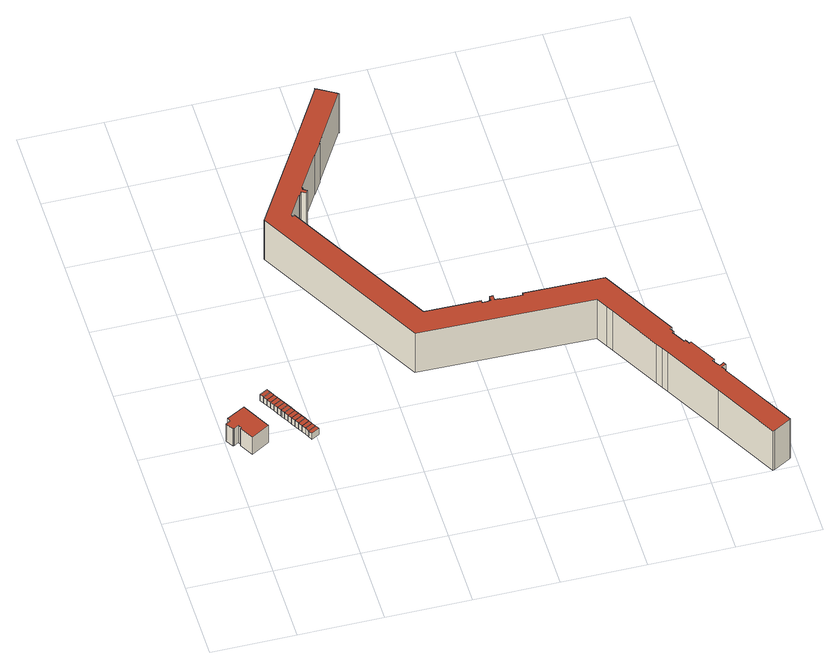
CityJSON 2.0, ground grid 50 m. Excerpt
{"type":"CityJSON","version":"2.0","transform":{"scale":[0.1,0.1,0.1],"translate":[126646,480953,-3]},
"CityObjects":{
"building1":{"type":"Building","attributes":{"b3_dak_type":"slanted","b3_h_dak_50p":11.01,"b3_h_dak_70p":11.03,"b3_h_dak_max":12.68,"b3_h_dak_min":-2.65,"b3_h_maaiveld":-2.69,"b3_kas_warenhuis":false,"b3_mutatie_ahn3_ahn4":false,"b3_reconstructie_onvolledig":false,"b3_rmse_lod12":3.36,"b3_rmse_lod13":1.28,"b3_rmse_lod22":0.655,"b3_val3dity_lod12":"[]","b3_val3dity_lod13":"[]","b3_val3dity_lod22":"[]","b3_volume_lod12":3647.15,"b3_volume_lod13":3412.81,"b3_volume_lod22":3253.72,"geconstateerd":false,"oorspronkelijkbouwjaar":1984,"status":"Pand in gebruik"},"children":["building1-1"]},
"building1-1":{"type":"BuildingPart","parents":["building1"],"geometry":[{"type":"Solid","lod":"1.2","boundaries":[[[[0,1,2,3,4,5,6,7,8,9,10,11]],[[12,10,9,13]],[[14,11,10,12]],[[15,1,0,16]],[[13,9,8,17]],[[18,7,6,19]],[[17,8,7,18]],[[16,0,11,14]],[[20,4,3,21]],[[21,3,2,22]],[[22,2,1,15]],[[19,6,5,23]],[[23,5,4,20]],[[23,20,21,22,15,16,14,12,13,17,18,19]]]],"semantics":{"surfaces":[{"type":"GroundSurface"},{"type":"WallSurface","on_footprint_edge":true},{"type":"RoofSurface"}],"values":[[0,1,1,1,1,1,1,1,1,1,1,1,1,2]]}}]},
"building2":{"type":"Building","attributes":{"b3_dak_type":"multiple horizontal","b3_h_dak_50p":1.91,"b3_h_dak_70p":1.93,"b3_h_dak_max":2.23,"b3_h_dak_min":1.73,"b3_h_maaiveld":-2.84,"b3_kas_warenhuis":false,"b3_mutatie_ahn3_ahn4":false,"b3_reconstructie_onvolledig":false,"b3_rmse_lod12":0.0523,"b3_rmse_lod13":0.0523,"b3_rmse_lod22":0.0475,"b3_val3dity_lod12":"[]","b3_val3dity_lod13":"[]","b3_val3dity_lod22":"[]","b3_volume_lod12":69.6,"b3_volume_lod13":69.6,"b3_volume_lod22":69.48,"geconstateerd":false,"oorspronkelijkbouwjaar":1985,"status":"Pand in gebruik"},"children":["building2-1"]},
"building2-1":{"type":"BuildingPart","parents":["building2"],"geometry":[{"type":"Solid","lod":"1.2","boundaries":[[[[24,25,26,27,28]],[[29,25,24,30]],[[31,26,25,29]],[[32,27,26,31]],[[30,24,28,33]],[[33,28,27,32]],[[33,32,31,29,30]]]],"semantics":{"surfaces":[{"type":"GroundSurface"},{"type":"WallSurface","on_footprint_edge":true},{"type":"RoofSurface"}],"values":[[0,1,1,1,1,1,2]]}}]},
"building3":{"type":"Building","attributes":{"b3_dak_type":"multiple horizontal","b3_h_dak_50p":1.91,"b3_h_dak_70p":1.93,"b3_h_dak_max":2.03,"b3_h_dak_min":1.7,"b3_h_maaiveld":-2.83,"b3_kas_warenhuis":false,"b3_mutatie_ahn3_ahn4":false,"b3_reconstructie_onvolledig":false,"b3_rmse_lod12":0.0388,"b3_rmse_lod13":0.0388,"b3_rmse_lod22":0.0377,"b3_val3dity_lod12":"[]","b3_val3dity_lod13":"[]","b3_val3dity_lod22":"[]","b3_volume_lod12":69.45,"b3_volume_lod13":69.45,"b3_volume_lod22":69.32,"geconstateerd":false,"oorspronkelijkbouwjaar":1985,"status":"Pand in gebruik"},"children":["building3-1"]},
"building3-1":{"type":"BuildingPart","parents":["building3"],"geometry":[{"type":"Solid","lod":"1.2","boundaries":[[[[28,34,35,24]],[[36,34,28,33]],[[37,35,34,36]],[[33,28,24,30]],[[30,24,35,37]],[[30,37,36,33]]]],"semantics":{"surfaces":[{"type":"GroundSurface"},{"type":"WallSurface","on_footprint_edge":true},{"type":"RoofSurface"}],"values":[[0,1,1,1,1,2]]}}]},
"building4":{"type":"Building","attributes":{"b3_dak_type":"multiple horizontal","b3_h_dak_50p":1.91,"b3_h_dak_70p":1.93,"b3_h_dak_max":2.01,"b3_h_dak_min":1.76,"b3_h_maaiveld":-2.82,"b3_kas_warenhuis":false,"b3_mutatie_ahn3_ahn4":false,"b3_reconstructie_onvolledig":false,"b3_rmse_lod12":0.0376,"b3_rmse_lod13":0.0376,"b3_rmse_lod22":0.037,"b3_val3dity_lod12":"[]","b3_val3dity_lod13":"[]","b3_val3dity_lod22":"[]","b3_volume_lod12":69.22,"b3_volume_lod13":69.22,"b3_volume_lod22":69.12,"geconstateerd":false,"oorspronkelijkbouwjaar":1985,"status":"Pand in gebruik"},"children":["building4-1"]},
"building4-1":{"type":"BuildingPart","parents":["building4"],"geometry":[{"type":"Solid","lod":"1.2","boundaries":[[[[38,35,34,39]],[[37,35,38,40]],[[40,38,39,41]],[[36,34,35,37]],[[41,39,34,36]],[[41,36,37,40]]]],"semantics":{"surfaces":[{"type":"GroundSurface"},{"type":"WallSurface","on_footprint_edge":true},{"type":"RoofSurface"}],"values":[[0,1,1,1,1,2]]}}]},
"building5":{"type":"Building","attributes":{"b3_dak_type":"multiple horizontal","b3_h_dak_50p":1.91,"b3_h_dak_70p":1.93,"b3_h_dak_max":2.04,"b3_h_dak_min":1.71,"b3_h_maaiveld":-2.8,"b3_kas_warenhuis":false,"b3_mutatie_ahn3_ahn4":false,"b3_reconstructie_onvolledig":false,"b3_rmse_lod12":0.0405,"b3_rmse_lod13":0.0405,"b3_rmse_lod22":0.0401,"b3_val3dity_lod12":"[]","b3_val3dity_lod13":"[]","b3_val3dity_lod22":"[]","b3_volume_lod12":68.94,"b3_volume_lod13":68.94,"b3_volume_lod22":68.88,"geconstateerd":false,"oorspronkelijkbouwjaar":1985,"status":"Pand in gebruik"},"children":["building5-1"]},
"building5-1":{"type":"BuildingPart","parents":["building5"],"geometry":[{"type":"Solid","lod":"1.2","boundaries":[[[[38,39,42,43]],[[41,39,38,40]],[[44,42,39,41]],[[40,38,43,45]],[[45,43,42,44]],[[45,44,41,40]]]],"semantics":{"surfaces":[{"type":"GroundSurface"},{"type":"WallSurface","on_footprint_edge":true},{"type":"RoofSurface"}],"values":[[0,1,1,1,1,2]]}}]},
"building6":{"type":"Building","attributes":{"b3_dak_type":"multiple horizontal","b3_h_dak_50p":1.91,"b3_h_dak_70p":1.92,"b3_h_dak_max":2.12,"b3_h_dak_min":1.83,"b3_h_maaiveld":-2.8,"b3_kas_warenhuis":false,"b3_mutatie_ahn3_ahn4":false,"b3_reconstructie_onvolledig":false,"b3_rmse_lod12":0.0399,"b3_rmse_lod13":0.0399,"b3_rmse_lod22":0.0397,"b3_val3dity_lod12":"[]","b3_val3dity_lod13":"[]","b3_val3dity_lod22":"[]","b3_volume_lod12":68.87,"b3_volume_lod13":68.87,"b3_volume_lod22":68.88,"geconstateerd":false,"oorspronkelijkbouwjaar":1985,"status":"Pand in gebruik"},"children":["building6-1"]},
"building6-1":{"type":"BuildingPart","parents":["building6"],"geometry":[{"type":"Solid","lod":"1.2","boundaries":[[[[43,42,46,47]],[[44,42,43,45]],[[48,46,42,44]],[[45,43,47,49]],[[49,47,46,48]],[[49,48,44,45]]]],"semantics":{"surfaces":[{"type":"GroundSurface"},{"type":"WallSurface","on_footprint_edge":true},{"type":"RoofSurface"}],"values":[[0,1,1,1,1,2]]}}]},
"building7":{"type":"Building","attributes":{"b3_dak_type":"multiple horizontal","b3_h_dak_50p":1.91,"b3_h_dak_70p":1.93,"b3_h_dak_max":2.04,"b3_h_dak_min":1.7,"b3_h_maaiveld":-2.8,"b3_kas_warenhuis":false,"b3_mutatie_ahn3_ahn4":false,"b3_reconstructie_onvolledig":false,"b3_rmse_lod12":0.0399,"b3_rmse_lod13":0.0399,"b3_rmse_lod22":0.0392,"b3_val3dity_lod12":"[]","b3_val3dity_lod13":"[]","b3_val3dity_lod22":"[]","b3_volume_lod12":69.01,"b3_volume_lod13":69.01,"b3_volume_lod22":68.92,"geconstateerd":false,"oorspronkelijkbouwjaar":1985,"status":"Pand in gebruik"},"children":["building7-1"]},
"building7-1":{"type":"BuildingPart","parents":["building7"],"geometry":[{"type":"Solid","lod":"1.2","boundaries":[[[[47,46,50,51]],[[48,46,47,49]],[[52,50,46,48]],[[49,47,51,53]],[[53,51,50,52]],[[53,52,48,49]]]],"semantics":{"surfaces":[{"type":"GroundSurface"},{"type":"WallSurface","on_footprint_edge":true},{"type":"RoofSurface"}],"values":[[0,1,1,1,1,2]]}}]},
"building8":{"type":"Building","attributes":{"b3_dak_type":"multiple horizontal","b3_h_dak_50p":1.9,"b3_h_dak_70p":1.92,"b3_h_dak_max":2.15,"b3_h_dak_min":1.8,"b3_h_maaiveld":-2.8,"b3_kas_warenhuis":false,"b3_mutatie_ahn3_ahn4":false,"b3_reconstructie_onvolledig":false,"b3_rmse_lod12":0.0402,"b3_rmse_lod13":0.0402,"b3_rmse_lod22":0.0386,"b3_val3dity_lod12":"[]","b3_val3dity_lod13":"[]","b3_val3dity_lod22":"[]","b3_volume_lod12":68.73,"b3_volume_lod13":68.73,"b3_volume_lod22":68.62,"geconstateerd":false,"oorspronkelijkbouwjaar":1985,"status":"Pand in gebruik"},"children":["building8-1"]},
"building8-1":{"type":"BuildingPart","parents":["building8"],"geometry":[{"type":"Solid","lod":"1.2","boundaries":[[[[54,55,50,56,57]],[[58,57,56,59]],[[60,55,54,61]],[[52,50,55,60]],[[59,56,50,52]],[[61,54,57,58]],[[61,58,59,52,60]]]],"semantics":{"surfaces":[{"type":"GroundSurface"},{"type":"WallSurface","on_footprint_edge":true},{"type":"RoofSurface"}],"values":[[0,1,1,1,1,1,2]]}}]},
"building9":{"type":"Building","attributes":{"b3_dak_type":"multiple horizontal","b3_h_dak_50p":1.9,"b3_h_dak_70p":1.92,"b3_h_dak_max":2.01,"b3_h_dak_min":1.72,"b3_h_maaiveld":-2.8,"b3_kas_warenhuis":false,"b3_mutatie_ahn3_ahn4":false,"b3_reconstructie_onvolledig":false,"b3_rmse_lod12":0.0398,"b3_rmse_lod13":0.0398,"b3_rmse_lod22":0.0379,"b3_val3dity_lod12":"[]","b3_val3dity_lod13":"[]","b3_val3dity_lod22":"[]","b3_volume_lod12":68.98,"b3_volume_lod13":68.98,"b3_volume_lod22":68.85,"geconstateerd":false,"oorspronkelijkbouwjaar":1985,"status":"Pand in gebruik"},"children":["building9-1"]},
"building9-1":{"type":"BuildingPart","parents":["building9"],"geometry":[{"type":"Solid","lod":"1.2","boundaries":[[[[62,63,57,56]],[[64,63,62,65]],[[65,62,56,59]],[[58,57,63,64]],[[59,56,57,58]],[[59,58,64,65]]]],"semantics":{"surfaces":[{"type":"GroundSurface"},{"type":"WallSurface","on_footprint_edge":true},{"type":"RoofSurface"}],"values":[[0,1,1,1,1,2]]}}]},
"building10":{"type":"Building","attributes":{"b3_dak_type":"multiple horizontal","b3_h_dak_50p":1.9,"b3_h_dak_70p":1.92,"b3_h_dak_max":2.08,"b3_h_dak_min":1.83,"b3_h_maaiveld":-2.8,"b3_kas_warenhuis":false,"b3_mutatie_ahn3_ahn4":false,"b3_reconstructie_onvolledig":false,"b3_rmse_lod12":0.0379,"b3_rmse_lod13":0.0379,"b3_rmse_lod22":0.0355,"b3_val3dity_lod12":"[]","b3_val3dity_lod13":"[]","b3_val3dity_lod22":"[]","b3_volume_lod12":68.96,"b3_volume_lod13":68.96,"b3_volume_lod22":68.82,"geconstateerd":false,"oorspronkelijkbouwjaar":1985,"status":"Pand in gebruik"},"children":["building10-1"]},
"building10-1":{"type":"BuildingPart","parents":["building10"],"geometry":[{"type":"Solid","lod":"1.2","boundaries":[[[[63,62,66,67]],[[65,62,63,64]],[[68,66,62,65]],[[64,63,67,69]],[[69,67,66,68]],[[69,68,65,64]]]],"semantics":{"surfaces":[{"type":"GroundSurface"},{"type":"WallSurface","on_footprint_edge":true},{"type":"RoofSurface"}],"values":[[0,1,1,1,1,2]]}}]},
"building11":{"type":"Building","attributes":{"b3_dak_type":"multiple horizontal","b3_h_dak_50p":1.91,"b3_h_dak_70p":1.93,"b3_h_dak_max":2.11,"b3_h_dak_min":1.81,"b3_h_maaiveld":-2.8,"b3_kas_warenhuis":false,"b3_mutatie_ahn3_ahn4":false,"b3_reconstructie_onvolledig":false,"b3_rmse_lod12":0.038,"b3_rmse_lod13":0.038,"b3_rmse_lod22":0.0361,"b3_val3dity_lod12":"[]","b3_val3dity_lod13":"[]","b3_val3dity_lod22":"[]","b3_volume_lod12":68.93,"b3_volume_lod13":68.93,"b3_volume_lod22":68.87,"geconstateerd":false,"oorspronkelijkbouwjaar":1985,"status":"Pand in gebruik"},"children":["building11-1"]},
"building11-1":{"type":"BuildingPart","parents":["building11"],"geometry":[{"type":"Solid","lod":"1.2","boundaries":[[[[70,71,67,66]],[[72,71,70,73]],[[73,70,66,68]],[[69,67,71,72]],[[68,66,67,69]],[[68,69,72,73]]]],"semantics":{"surfaces":[{"type":"GroundSurface"},{"type":"WallSurface","on_footprint_edge":true},{"type":"RoofSurface"}],"values":[[0,1,1,1,1,2]]}}]},
"building12":{"type":"Building","attributes":{"b3_dak_type":"multiple horizontal","b3_h_dak_50p":1.9,"b3_h_dak_70p":1.92,"b3_h_dak_max":2.12,"b3_h_dak_min":1.73,"b3_h_maaiveld":-2.8,"b3_kas_warenhuis":false,"b3_mutatie_ahn3_ahn4":false,"b3_reconstructie_onvolledig":false,"b3_rmse_lod12":0.0415,"b3_rmse_lod13":0.0415,"b3_rmse_lod22":0.0397,"b3_val3dity_lod12":"[]","b3_val3dity_lod13":"[]","b3_val3dity_lod22":"[]","b3_volume_lod12":68.73,"b3_volume_lod13":68.73,"b3_volume_lod22":68.64,"geconstateerd":false,"oorspronkelijkbouwjaar":1985,"status":"Pand in gebruik"},"children":["building12-1"]},
"building12-1":{"type":"BuildingPart","parents":["building12"],"geometry":[{"type":"Solid","lod":"1.2","boundaries":[[[[74,75,70,76,77,78]],[[79,77,76,80]],[[81,75,74,82]],[[73,70,75,81]],[[80,76,70,73]],[[83,78,77,79]],[[82,74,78,83]],[[82,83,79,80,73,81]]]],"semantics":{"surfaces":[{"type":"GroundSurface"},{"type":"WallSurface","on_footprint_edge":true},{"type":"RoofSurface"}],"values":[[0,1,1,1,1,1,1,2]]}}]},
"building13":{"type":"Building","attributes":{"b3_dak_type":"multiple horizontal","b3_h_dak_50p":1.9,"b3_h_dak_70p":1.93,"b3_h_dak_max":2.14,"b3_h_dak_min":1.83,"b3_h_maaiveld":-2.8,"b3_kas_warenhuis":false,"b3_mutatie_ahn3_ahn4":false,"b3_reconstructie_onvolledig":false,"b3_rmse_lod12":0.0421,"b3_rmse_lod13":0.0421,"b3_rmse_lod22":0.041,"b3_val3dity_lod12":"[]","b3_val3dity_lod13":"[]","b3_val3dity_lod22":"[]","b3_volume_lod12":73.3,"b3_volume_lod13":73.3,"b3_volume_lod22":73.12,"geconstateerd":false,"oorspronkelijkbouwjaar":1985,"status":"Pand in gebruik"},"children":["building13-1"]},
"building13-1":{"type":"BuildingPart","parents":["building13"],"geometry":[{"type":"Solid","lod":"1.2","boundaries":[[[[84,85,77,76]],[[86,85,84,87]],[[87,84,76,80]],[[79,77,85,86]],[[80,76,77,79]],[[80,79,86,87]]]],"semantics":{"surfaces":[{"type":"GroundSurface"},{"type":"WallSurface","on_footprint_edge":true},{"type":"RoofSurface"}],"values":[[0,1,1,1,1,2]]}}]},
"building14":{"type":"Building","attributes":{"b3_dak_type":"multiple horizontal","b3_h_dak_50p":1.9,"b3_h_dak_70p":1.91,"b3_h_dak_max":2.06,"b3_h_dak_min":1.83,"b3_h_maaiveld":-2.8,"b3_kas_warenhuis":false,"b3_mutatie_ahn3_ahn4":false,"b3_reconstructie_onvolledig":false,"b3_rmse_lod12":0.034,"b3_rmse_lod13":0.034,"b3_rmse_lod22":0.0332,"b3_val3dity_lod12":"[]","b3_val3dity_lod13":"[]","b3_val3dity_lod22":"[]","b3_volume_lod12":64.49,"b3_volume_lod13":64.49,"b3_volume_lod22":64.38,"geconstateerd":false,"oorspronkelijkbouwjaar":1985,"status":"Pand in gebruik"},"children":["building14-1"]},
"building14-1":{"type":"BuildingPart","parents":["building14"],"geometry":[{"type":"Solid","lod":"1.2","boundaries":[[[[85,84,88,89]],[[87,84,85,86]],[[90,88,84,87]],[[86,85,89,91]],[[91,89,88,90]],[[91,90,87,86]]]],"semantics":{"surfaces":[{"type":"GroundSurface"},{"type":"WallSurface","on_footprint_edge":true},{"type":"RoofSurface"}],"values":[[0,1,1,1,1,2]]}}]},
"building15":{"type":"Building","attributes":{"b3_dak_type":"multiple horizontal","b3_h_dak_50p":1.91,"b3_h_dak_70p":1.92,"b3_h_dak_max":2.01,"b3_h_dak_min":1.78,"b3_h_maaiveld":-2.8,"b3_kas_warenhuis":false,"b3_mutatie_ahn3_ahn4":false,"b3_reconstructie_onvolledig":false,"b3_rmse_lod12":0.038,"b3_rmse_lod13":0.038,"b3_rmse_lod22":0.0363,"b3_val3dity_lod12":"[]","b3_val3dity_lod13":"[]","b3_val3dity_lod22":"[]","b3_volume_lod12":68.9,"b3_volume_lod13":68.9,"b3_volume_lod22":68.84,"geconstateerd":false,"oorspronkelijkbouwjaar":1985,"status":"Pand in gebruik"},"children":["building15-1"]},
"building15-1":{"type":"BuildingPart","parents":["building15"],"geometry":[{"type":"Solid","lod":"1.2","boundaries":[[[[89,88,92,93]],[[90,88,89,91]],[[94,92,88,90]],[[91,89,93,95]],[[95,93,92,94]],[[95,94,90,91]]]],"semantics":{"surfaces":[{"type":"GroundSurface"},{"type":"WallSurface","on_footprint_edge":true},{"type":"RoofSurface"}],"values":[[0,1,1,1,1,2]]}}]},
"building16":{"type":"Building","attributes":{"b3_dak_type":"multiple horizontal","b3_h_dak_50p":1.91,"b3_h_dak_70p":1.93,"b3_h_dak_max":2.11,"b3_h_dak_min":1.68,"b3_h_maaiveld":-2.8,"b3_kas_warenhuis":false,"b3_mutatie_ahn3_ahn4":false,"b3_reconstructie_onvolledig":false,"b3_rmse_lod12":0.041,"b3_rmse_lod13":0.041,"b3_rmse_lod22":0.0395,"b3_val3dity_lod12":"[]","b3_val3dity_lod13":"[]","b3_val3dity_lod22":"[]","b3_volume_lod12":69,"b3_volume_lod13":69,"b3_volume_lod22":68.93,"geconstateerd":false,"oorspronkelijkbouwjaar":1985,"status":"Pand in gebruik"},"children":["building16-1"]},
"building16-1":{"type":"BuildingPart","parents":["building16"],"geometry":[{"type":"Solid","lod":"1.2","boundaries":[[[[93,92,96,97]],[[94,92,93,95]],[[98,96,92,94]],[[95,93,97,99]],[[99,97,96,98]],[[99,98,94,95]]]],"semantics":{"surfaces":[{"type":"GroundSurface"},{"type":"WallSurface","on_footprint_edge":true},{"type":"RoofSurface"}],"values":[[0,1,1,1,1,2]]}}]},
"building17":{"type":"Building","attributes":{"b3_dak_type":"multiple horizontal","b3_h_dak_50p":28.36,"b3_h_dak_70p":28.37,"b3_h_dak_max":31.34,"b3_h_dak_min":-0.08,"b3_h_maaiveld":-2.94,"b3_kas_warenhuis":false,"b3_mutatie_ahn3_ahn4":false,"b3_reconstructie_onvolledig":false,"b3_rmse_lod12":5.41,"b3_rmse_lod13":2.24,"b3_rmse_lod22":2.32,"b3_val3dity_lod12":"[]","b3_val3dity_lod13":"[104]","b3_val3dity_lod22":"[104]","b3_volume_lod12":203819.89,"b3_volume_lod13":196244.56,"b3_volume_lod22":195613.62,"geconstateerd":false,"oorspronkelijkbouwjaar":1970,"status":"Pand in gebruik"},"children":["building17-1"]},
"building17-1":{"type":"BuildingPart","parents":["building17"],"geometry":[{"type":"Solid","lod":"1.2","boundaries":[[[[100,101,102,103,104,105,106,107,108,109,110,111,112,113,114,115,116,117,118,119,120,121,122,123,124,125,126,127,128,129,130,131,132,133,134,135,136,137,138,139,140,141,142,143,144,145,146,147,148,149,150,151,152,153,154,155,156,157,158,159,160,161,162,163,164,165,166,167,168,169,170,171,172,173,174,175,176,177,178,179,180,181,182,183,184,185,186,187,188,189]],[[190,178,177,191]],[[192,179,178,190]],[[191,177,176,193]],[[193,176,175,194]],[[195,181,180,196]],[[196,180,179,192]],[[194,175,174,197]],[[197,174,173,198]],[[198,173,172,199]],[[199,172,171,200]],[[201,168,167,202]],[[203,169,168,201]],[[200,171,170,204]],[[205,146,145,206]],[[206,145,144,207]],[[204,170,169,203]],[[208,161,160,209]],[[202,167,166,210]],[[210,166,165,211]],[[211,165,164,212]],[[212,164,163,213]],[[214,155,154,215]],[[213,163,162,216]],[[217,157,156,218]],[[216,162,161,208]],[[209,160,159,219]],[[219,159,158,220]],[[220,158,157,217]],[[218,156,155,214]],[[207,144,143,221]],[[222,153,152,223]],[[223,152,151,224]],[[224,151,150,225]],[[225,150,149,226]],[[226,149,148,227]],[[228,147,146,205]],[[229,187,186,230]],[[221,143,142,231]],[[231,142,141,232]],[[232,141,140,233]],[[233,140,139,234]],[[234,139,138,235]],[[235,138,137,236]],[[237,135,134,238]],[[239,133,132,240]],[[238,134,133,239]],[[241,125,124,242]],[[243,126,125,241]],[[240,132,131,244]],[[244,131,130,245]],[[242,124,123,246]],[[227,148,147,228]],[[247,127,126,243]],[[248,116,115,249]],[[250,122,121,251]],[[246,123,122,250]],[[252,120,119,253]],[[251,121,120,252]],[[254,111,110,255]],[[253,119,118,256]],[[256,118,117,257]],[[257,117,116,248]],[[258,114,113,259]],[[249,115,114,258]],[[259,113,112,260]],[[260,112,111,254]],[[261,106,105,262]],[[263,108,107,264]],[[264,107,106,261]],[[265,109,108,263]],[[262,105,104,266]],[[267,101,100,268]],[[255,110,109,265]],[[269,188,187,229]],[[270,189,188,269]],[[230,186,185,271]],[[271,185,184,272]],[[272,184,183,273]],[[274,182,181,195]],[[273,183,182,274]],[[275,136,135,237]],[[245,130,129,276]],[[276,129,128,277]],[[236,137,136,275]],[[266,104,103,278]],[[277,128,127,247]],[[278,103,102,279]],[[215,154,153,222]],[[268,100,189,270]],[[279,102,101,267]],[[279,267,268,270,269,229,230,271,272,273,274,195,196,192,190,191,193,194,197,198,199,200,204,203,201,202,210,211,212,213,216,208,209,219,220,217,218,214,215,222,223,224,225,226,227,228,205,206,207,221,231,232,233,234,235,236,275,237,238,239,240,244,245,276,277,247,243,241,242,246,250,251,252,253,256,257,248,249,258,259,260,254,255,265,263,264,261,262,266,278]]]],"semantics":{"surfaces":[{"type":"GroundSurface"},{"type":"WallSurface","on_footprint_edge":true},{"type":"RoofSurface"}],"values":[[0,1,1,1,1,1,1,1,1,1,1,1,1,1,1,1,1,1,1,1,1,1,1,1,1,1,1,1,1,1,1,1,1,1,1,1,1,1,1,1,1,1,1,1,1,1,1,1,1,1,1,1,1,1,1,1,1,1,1,1,1,1,1,1,1,1,1,1,1,1,1,1,1,1,1,1,1,1,1,1,1,1,1,1,1,1,1,1,1,1,1,2]]}}]}
},
"vertices":[
[231,936,3],[121,874,3],[76,956,3],[83,959,3],[71,981,3],[39,963,3],[38,965,3],[35,963,3],[9,1011,3],[36,1026,3],[25,1047,3],[136,1109,3],[25,1047,140],[36,1026,140],[136,1109,140],[121,874,140],[231,936,140],[9,1011,140],[35,963,140],[38,965,140],[71,981,140],[83,959,140],[76,956,140],[39,963,140],
[283,1232,2],[270,1256,2],[317,1282,2],[318,1280,2],[330,1258,2],[270,1256,49],[283,1232,49],[317,1282,49],[318,1280,49],[330,1258,49],
[343,1234,2],[296,1208,2],[343,1234,49],[296,1208,49],
[309,1184,2],[356,1210,2],[309,1184,49],[356,1210,49],
[369,1186,2],[323,1161,2],[369,1186,49],[323,1161,49],
[383,1163,2],[336,1137,2],[383,1163,49],[336,1137,49],
[396,1139,2],[349,1113,2],[396,1139,49],[349,1113,49],
[353,1105,2],[350,1113,2],[409,1115,2],[362,1089,2],[362,1089,49],[409,1115,49],[350,1113,49],[353,1105,49],
[422,1091,2],[375,1065,2],[375,1065,49],[422,1091,49],
[436,1067,2],[389,1041,2],[436,1067,49],[389,1041,49],
[449,1043,2],[402,1017,2],[402,1017,49],[449,1043,49],
[403,1017,2],[402,1018,2],[462,1019,2],[415,993,2],[402,1016,2],[415,993,49],[462,1019,49],[402,1018,49],[403,1017,49],[402,1016,49],
[476,994,2],[429,968,2],[429,968,49],[476,994,49],
[488,972,2],[442,946,2],[488,972,49],[442,946,49],
[502,948,2],[455,922,2],[502,948,49],[455,922,49],
[515,924,2],[468,898,2],[515,924,49],[468,898,49],
[2239,1109,1],[2218,1147,1],[2179,1216,1],[1146,1235,1],[573,2274,1],[573,2276,1],[903,2821,1],[1105,3155,1],[1102,3157,1],[1103,3159,1],[1116,3151,1],[1117,3151,1],[1212,3094,1],[1212,3093,1],[1219,3089,1],[1218,3088,1],[1225,3084,1],[1225,3083,1],[1220,3086,1],[1019,2754,1],[1021,2752,1],[972,2672,1],[970,2673,1],[839,2457,1],[842,2455,1],[842,2454,1],[837,2446,1],[861,2431,1],[861,2430,1],[862,2429,1],[852,2413,1],[826,2428,1],[811,2402,1],[810,2403,1],[810,2402,1],[807,2404,1],[729,2274,1],[729,2268,1],[732,2262,1],[744,2269,1],[1235,1382,1],[1564,1376,1],[1564,1362,1],[1606,1362,1],[1606,1364,1],[1606,1365,1],[1616,1365,1],[1617,1395,1],[1637,1395,1],[1637,1365,1],[1666,1364,1],[1666,1363,1],[1667,1363,1],[1667,1361,1],[1799,1358,1],[1799,1372,1],[2268,1364,1],[2522,904,1],[2510,897,1],[2524,871,1],[2515,865,1],[2559,787,1],[2568,792,1],[2583,765,1],[2595,772,1],[2684,611,1],[2671,605,1],[2692,568,1],[2693,569,1],[2694,568,1],[2695,569,1],[2700,560,1],[2726,575,1],[2736,557,1],[2709,543,1],[2724,517,1],[2723,516,1],[2723,515,1],[2721,514,1],[2780,409,1],[2968,66,1],[2959,61,1],[2960,60,1],[2862,6,1],[2861,7,1],[2851,1,1],[2641,382,1],[2450,727,1],[2430,764,1],[2406,805,1],[2721,514,314],[2723,515,314],[2780,409,314],[2723,516,314],[2724,517,314],[2959,61,314],[2968,66,314],[2709,543,314],[2736,557,314],[2726,575,314],[2700,560,314],[2693,569,314],[2692,568,314],[2694,568,314],[2695,569,314],[1616,1365,314],[1606,1365,314],[1606,1364,314],[2559,787,314],[2515,865,314],[2671,605,314],[2684,611,314],[2595,772,314],[2583,765,314],[1799,1372,314],[1799,1358,314],[2568,792,314],[2522,904,314],[2268,1364,314],[2524,871,314],[2510,897,314],[1606,1362,314],[1667,1361,314],[1667,1363,314],[1666,1363,314],[1666,1364,314],[1637,1365,314],[1637,1395,314],[1617,1395,314],[2450,727,314],[2641,382,314],[1564,1362,314],[1564,1376,314],[1235,1382,314],[744,2269,314],[732,2262,314],[729,2268,314],[807,2404,314],[810,2402,314],[810,2403,314],[811,2402,314],[842,2454,314],[842,2455,314],[837,2446,314],[826,2428,314],[852,2413,314],[839,2457,314],[861,2431,314],[1225,3084,314],[1218,3088,314],[970,2673,314],[972,2672,314],[1021,2752,314],[1019,2754,314],[1117,3151,314],[1116,3151,314],[1220,3086,314],[1225,3083,314],[1219,3089,314],[1212,3093,314],[1212,3094,314],[903,2821,314],[573,2276,314],[1102,3157,314],[1105,3155,314],[1103,3159,314],[573,2274,314],[2218,1147,314],[2239,1109,314],[2430,764,314],[2406,805,314],[2851,1,314],[2861,7,314],[2862,6,314],[2960,60,314],[729,2274,314],[862,2429,314],[861,2430,314],[1146,1235,314],[2179,1216,314]
]}
